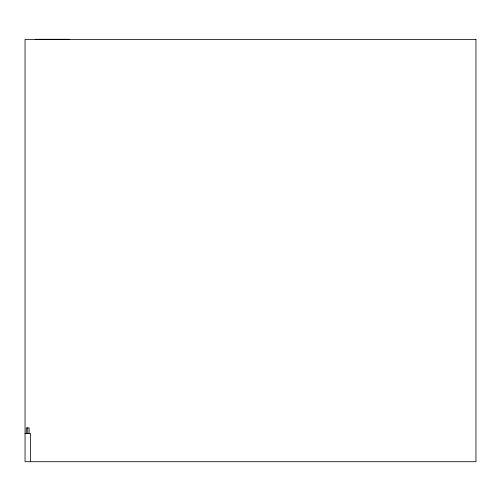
<?xml version="1.0" encoding="UTF-8"?>
<svg xmlns="http://www.w3.org/2000/svg" width="501" height="501" viewBox="0 0 501 501"><rect width="100%" height="100%" fill="white"/><g stroke="black" fill="none" stroke-linecap="round" stroke-linejoin="round"><path stroke-width="0.75" d="M35.189 39.291L69.702 39.291M25.05 433.528L30.404 433.528L30.404 461.709M29.133 433.528L29.133 427.892L26.315 427.892L26.315 433.528M27.724 427.892L27.724 433.528M475.95 39.435L25.05 39.435L25.05 461.709L475.95 461.709L475.95 39.435"/></g></svg>
